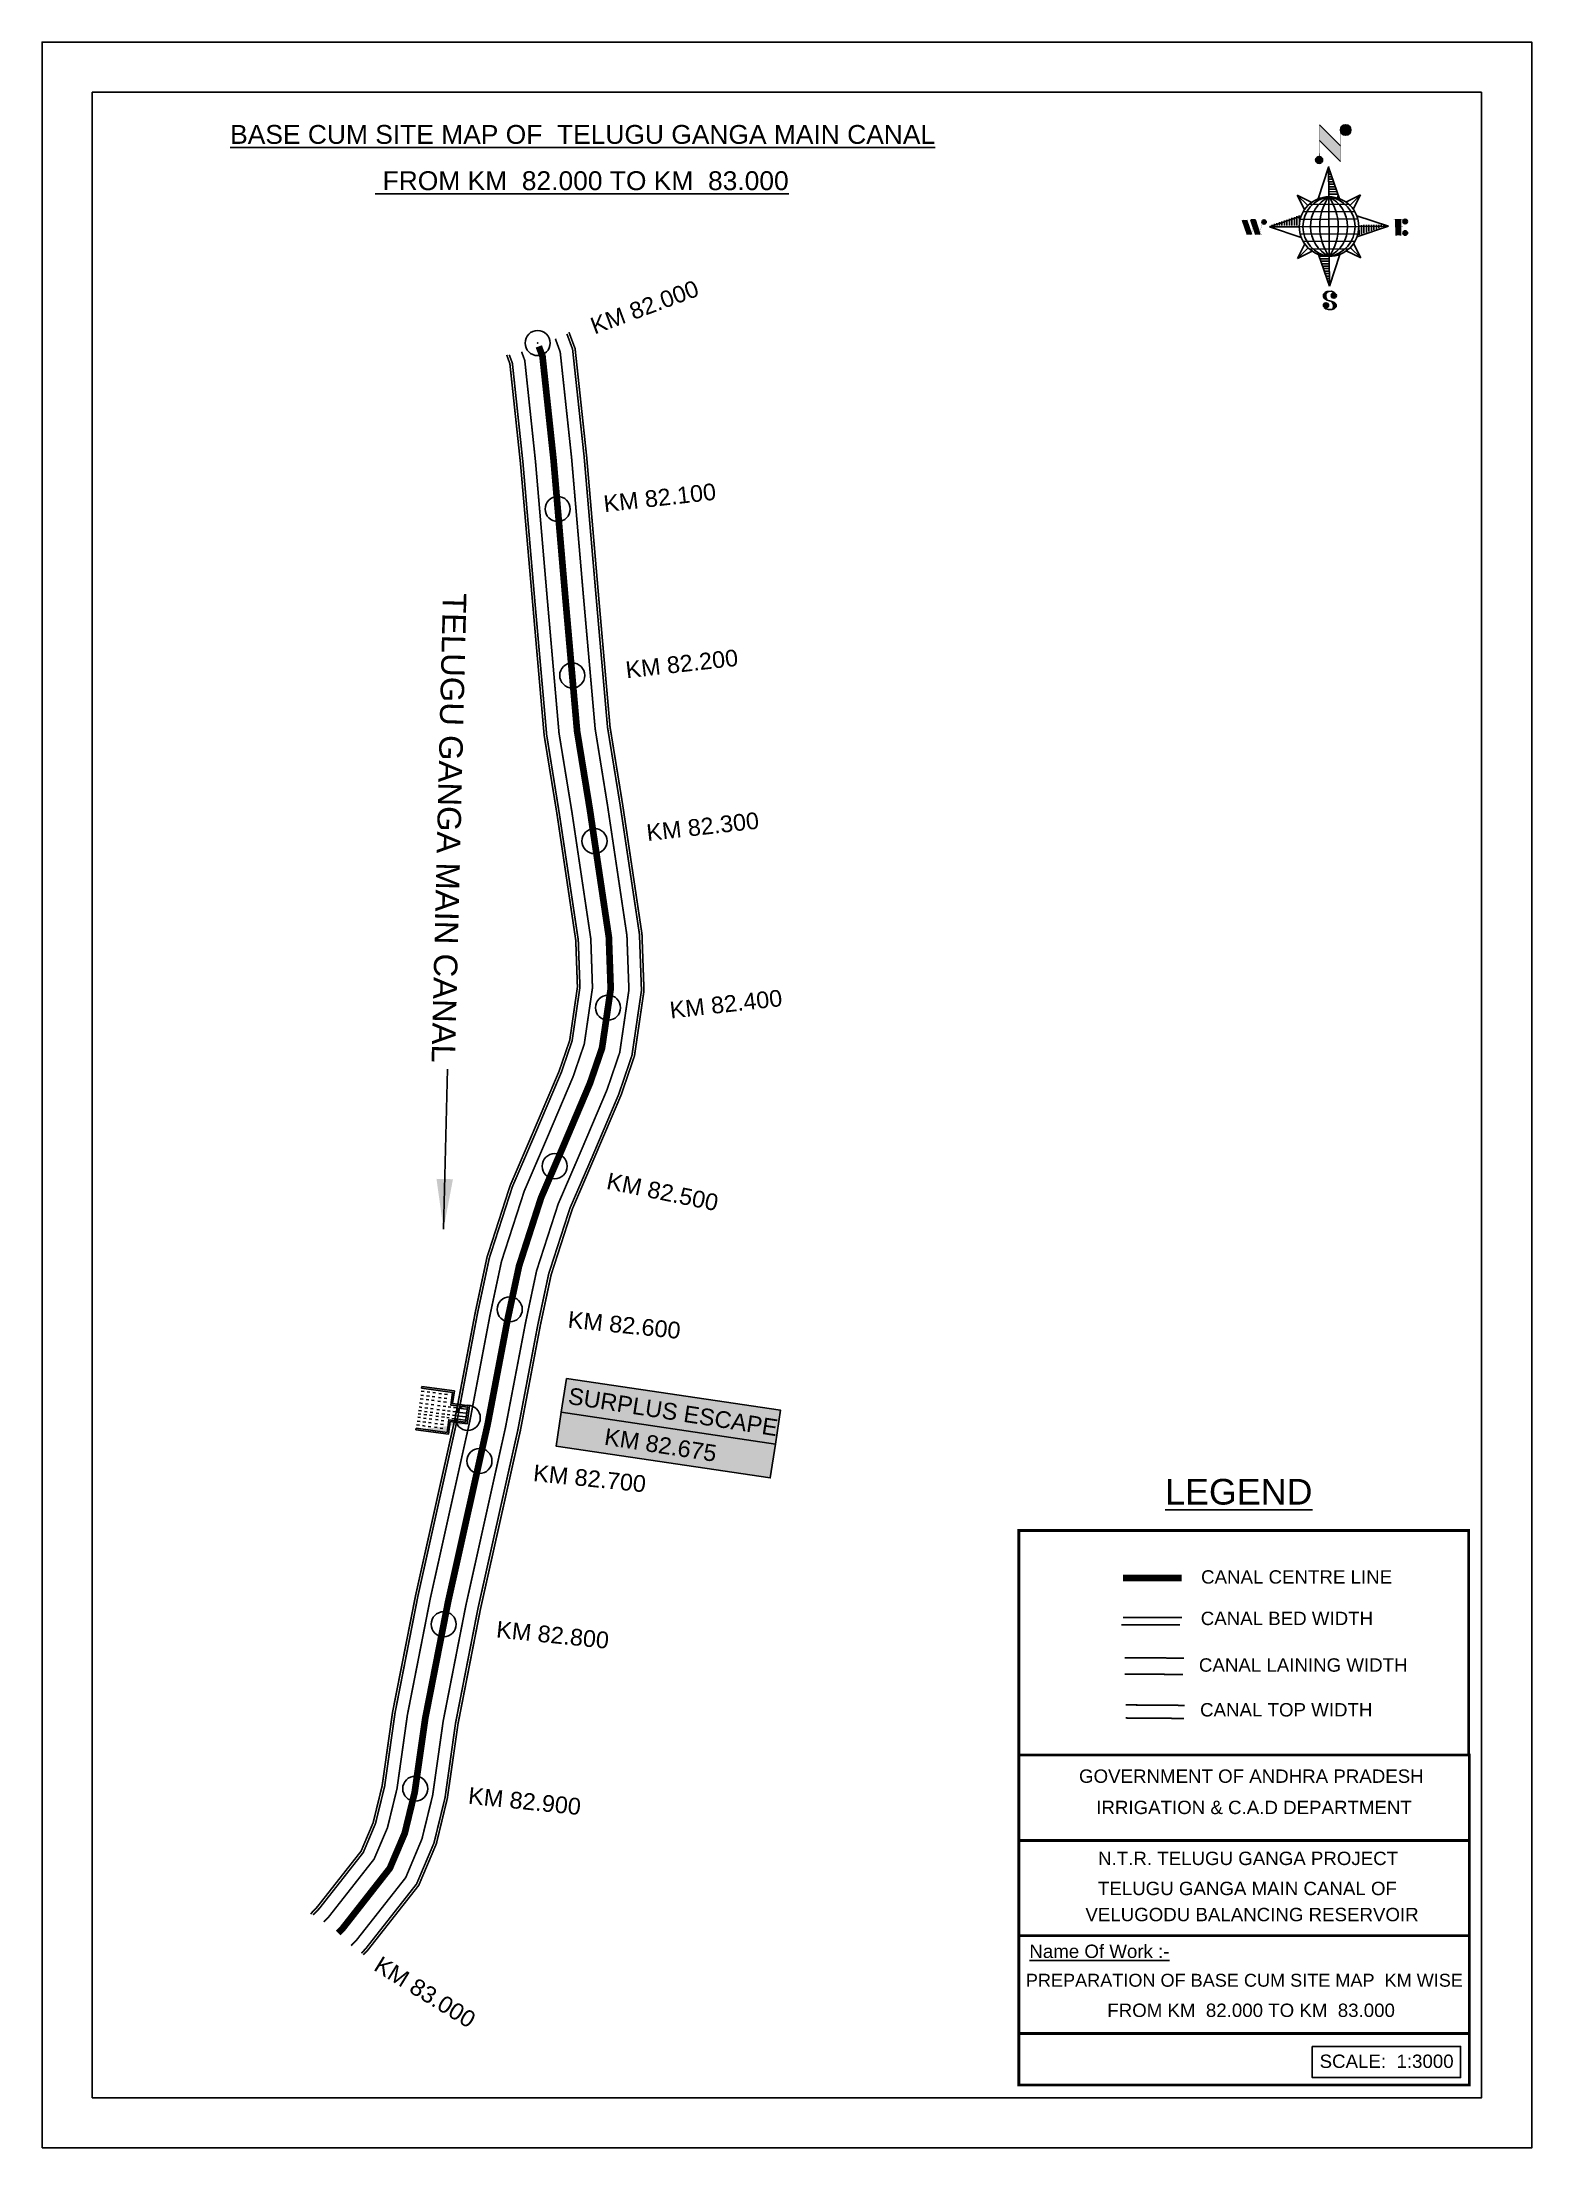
# Model space of a CAD drawing. Header units: inches. Extents: x 85036 to 260440, y 1649183 to 1742360.
# Drawn here: x 259549 to 260440, y 1663786 to 1665046 of the extents above.
import ezdxf

# ---------------------------------------------------------------- set-up
doc = ezdxf.new("R2010")
doc.units = ezdxf.units.IN
doc.header["$MEASUREMENT"] = 0
doc.header["$PDMODE"] = 32
doc.header["$PDSIZE"] = 15
for name, color, linetype in [('AQUADUCT', 1, 'Continuous'), ('bed with', 5, 'Continuous'), ('bord', 1, 'Continuous'), ('canal', 1, 'Continuous'), ('chainage', 7, 'Continuous'), ('FRAME 025', 7, 'Continuous'), ('lining', 4, 'Continuous'), ('Stu coo', 3, 'Continuous'), ('TEXT', 7, 'Continuous'), ('top of bund', 1, 'Continuous'), ('V', 6, 'Continuous'), ('ZSTU', 7, 'Continuous')]:
    doc.layers.add(name, color=color, linetype=linetype)
doc.styles.get("Standard").update_dxf_attribs({"font": 'arial.ttf'})
doc.dimstyles.get("Standard").update_dxf_attribs({"dimtxt": 0.18, "dimasz": 0.18, "dimexe": 0.18, "dimexo": 0.0625, "dimgap": 0.09, "dimtad": 0, "dimtih": 1, "dimtoh": 1, "dimdec": 4, "dimzin": 0, "dimdsep": 46, "dimtxsty": 'Standard', "dimcen": 0.09, "dimadec": 0, "dimazin": 0, "dimtfac": 1, "dimtdec": 4, "dimtofl": 0, "dimtmove": 0, "dimatfit": 3, "dimfxl": 1, "dimtolj": 1, "dimtzin": 0, "dimarcsym": 0})
pattern_1 = [(267.297113149, (-8720374.938, 50637915.138), (10.5367255337, -0.497431438), [])]
pattern_2 = [(357.297113149, (-8720374.938, 50637915.138), (0.497431438, 10.5367255337), [])]

# ---------------------------------------------------------------- blocks, each defined once
blk = doc.blocks.new('RGRGFG')
at = {"layer": 'V'}
h = blk.add_hatch(color=4, dxfattribs=at)
h.paths.add_polyline_path([(245045.3, 1724876.5), (245045.3, 1724857.9), (245052.9, 1724857.9), (245052.9, 1724847.7), (245061.8, 1724847.7), (245061.8, 1724857.9), (245069.4, 1724857.9), (245069.4, 1724876.5), (245070.4, 1724876.5), (245070.4, 1724856.9), (245062.8, 1724856.9), (245062.8, 1724846.7), (245051.9, 1724846.7), (245051.9, 1724856.9), (245044.3, 1724856.9), (245044.3, 1724876.5)])
h.paths.add_polyline_path([(245070.4, 1724876.5), (245070.4, 1724856.9)], flags=17)
h.paths.add_polyline_path([(245062.8, 1724856.9), (245062.8, 1724846.7)], flags=17)
h.paths.add_polyline_path([(245062.8, 1724856.9), (245070.4, 1724856.9)], flags=17)
edge = h.paths.add_edge_path(flags=17)
edge.add_line((245051.9, 1724846.7), (245062.8, 1724846.7))
edge.add_line((245051.9, 1724846.7), (245062.8, 1724846.7))
edge = h.paths.add_edge_path(flags=17)
edge.add_line((245044.3, 1724876.5), (245044.3, 1724856.9))
edge.add_line((245044.3, 1724856.9), (245051.9, 1724856.9))
edge.add_line((245051.9, 1724856.9), (245051.9, 1724846.7))
at = {"layer": 'V', "color": 4}
for points in [[(245044.3, 1724876.5), (245044.3, 1724856.9), (245051.9, 1724856.9), (245051.9, 1724846.7)], [(245044.3, 1724876.5), (245044.3, 1724856.9), (245051.9, 1724856.9), (245051.9, 1724846.7), (245062.8, 1724846.7), (245062.8, 1724856.9), (245070.4, 1724856.9), (245070.4, 1724876.5)], [(245044.3, 1724876.5), (245045.3, 1724876.5)], [(245045.3, 1724876.5), (245045.3, 1724857.9), (245052.9, 1724857.9), (245052.9, 1724847.7), (245061.8, 1724847.7), (245061.8, 1724857.9), (245069.4, 1724857.9), (245069.4, 1724876.5)], [(245047.3, 1724874.8), (245047.3, 1724876.5)], [(245047.3, 1724871.3), (245047.3, 1724873)], [(245047.3, 1724868), (245047.3, 1724869.6)], [(245047.3, 1724864.2), (245047.3, 1724865.8)], [(245049.6, 1724874.8), (245049.6, 1724876.5)], [(245049.6, 1724871.3), (245049.6, 1724873)], [(245049.6, 1724868), (245049.6, 1724869.6)], [(245049.6, 1724864.2), (245049.6, 1724865.8)], [(245051.9, 1724846.7), (245062.8, 1724846.7), (245062.8, 1724856.9), (245070.4, 1724856.9), (245070.4, 1724876.5)], [(245051.9, 1724874.8), (245051.9, 1724876.5)], [(245051.9, 1724871.3), (245051.9, 1724873)], [(245051.9, 1724868), (245051.9, 1724869.6)], [(245051.9, 1724864.2), (245051.9, 1724865.8)], [(245054, 1724874.8), (245054, 1724876.5)], [(245054, 1724871.3), (245054, 1724873)], [(245054, 1724868), (245054, 1724869.6)], [(245054, 1724864.2), (245054, 1724865.8)], [(245055.9, 1724874.8), (245055.9, 1724876.5)], [(245055.9, 1724871.3), (245055.9, 1724873)], [(245055.9, 1724868), (245055.9, 1724869.6)], [(245055.9, 1724864.2), (245055.9, 1724865.8)], [(245058.1, 1724874.8), (245058.1, 1724876.5)], [(245058.1, 1724871.3), (245058.1, 1724873)], [(245058.1, 1724868), (245058.1, 1724869.6)], [(245058.1, 1724864.2), (245058.1, 1724865.8)], [(245060.5, 1724874.8), (245060.5, 1724876.5)], [(245060.5, 1724871.3), (245060.5, 1724873)], [(245060.5, 1724868), (245060.5, 1724869.6)], [(245060.5, 1724864.2), (245060.5, 1724865.8)], [(245070.4, 1724876.5), (245070.4, 1724856.9), (245062.8, 1724856.9), (245062.8, 1724846.7)], [(245070.4, 1724876.5), (245070.4, 1724856.9), (245062.8, 1724856.9), (245062.8, 1724846.7)], [(245063.1, 1724874.8), (245063.1, 1724876.5)], [(245063.1, 1724871.3), (245063.1, 1724873)], [(245063.1, 1724868), (245063.1, 1724869.6)], [(245063.1, 1724864.2), (245063.1, 1724865.8)], [(245065.3, 1724874.8), (245065.3, 1724876.5)], [(245065.3, 1724871.3), (245065.3, 1724873)], [(245065.3, 1724868), (245065.3, 1724869.6)], [(245065.3, 1724864.2), (245065.3, 1724865.8)], [(245067.7, 1724874.8), (245067.7, 1724876.5)], [(245067.7, 1724871.3), (245067.7, 1724873)], [(245067.7, 1724868), (245067.7, 1724869.6)], [(245067.7, 1724864.2), (245067.7, 1724865.8)], [(245069.4, 1724876.5), (245070.4, 1724876.5)], [(245047.3, 1724860.7), (245047.3, 1724862.4)], [(245049.6, 1724860.7), (245049.6, 1724862.4)], [(245051.9, 1724860.7), (245051.9, 1724862.4)], [(245054, 1724860.7), (245054, 1724862.4)], [(245054, 1724857.7), (245054, 1724859.3)], [(245054, 1724854.5), (245054, 1724856.1)], [(245054, 1724848.3), (245054, 1724853.5)], [(245055.9, 1724860.7), (245055.9, 1724862.4)], [(245055.9, 1724857.7), (245055.9, 1724859.3)], [(245055.9, 1724854.5), (245055.9, 1724856.1)], [(245055.9, 1724848.3), (245055.9, 1724853.5)], [(245058.1, 1724860.7), (245058.1, 1724862.4)], [(245058.1, 1724857.7), (245058.1, 1724859.3)], [(245058.1, 1724854.5), (245058.1, 1724856.1)], [(245058.1, 1724848.3), (245058.1, 1724853.5)], [(245060.5, 1724860.7), (245060.5, 1724862.4)], [(245060.5, 1724857.7), (245060.5, 1724859.3)], [(245060.5, 1724854.5), (245060.5, 1724856.1)], [(245060.5, 1724848.3), (245060.5, 1724853.5)], [(245063.1, 1724860.7), (245063.1, 1724862.4)], [(245065.3, 1724860.7), (245065.3, 1724862.4)], [(245067.7, 1724860.7), (245067.7, 1724862.4)]]:
    blk.add_lwpolyline(points, dxfattribs=at)
blk = doc.blocks.new('*X7')
at = {"color": 0, "linetype": 'Continuous'}
for p, q in [((6321.6, 240.5), (6322.3, 241.2)), ((6321.6, 240.3), (6322.3, 241)), ((6321.6, 240.1), (6322.3, 240.8)), ((6321.6, 239.9), (6322.4, 240.7)), ((6321.6, 239.8), (6322.4, 240.6)), ((6321.6, 239.6), (6322.5, 240.5)), ((6321.6, 239.4), (6322.5, 240.3)), ((6321.6, 239.2), (6322.6, 240.2)), ((6321.7, 239.1), (6322.6, 240.1)), ((6321.8, 240.8), (6322.4, 241.4)), ((6321.8, 239), (6322.7, 240)), ((6321.8, 239), (6322.8, 239.9)), ((6321.9, 238.9), (6322.9, 239.8)), ((6322, 238.8), (6323, 239.7)), ((6322.1, 241.3), (6322.4, 241.6)), ((6322.1, 238.7), (6323.1, 239.6)), ((6322.2, 238.6), (6323.1, 239.6)), ((6322.3, 238.5), (6323.2, 239.5)), ((6322.4, 238.5), (6323.3, 239.4)), ((6322.5, 238.4), (6323.4, 239.3)), ((6322.7, 238.4), (6323.6, 239.3)), ((6322.8, 238.3), (6323.7, 239.2)), ((6322.9, 238.3), (6323.8, 239.1)), ((6323.1, 238.2), (6323.9, 239.1)), ((6323.2, 238.2), (6324, 239)), ((6323.3, 238.2), (6324.2, 239)), ((6323.5, 238.1), (6324.3, 238.9)), ((6323.7, 238.1), (6324.4, 238.9)), ((6323.8, 238.1), (6324.6, 238.8)), ((6324.1, 238.2), (6324.7, 238.8)), ((6324.3, 238.3), (6324.9, 238.8)), ((6324.6, 238.3), (6325.1, 238.8)), ((6324.8, 238.4), (6325.2, 238.8)), ((6325.1, 238.5), (6325.4, 238.8)), ((6325.4, 238.6), (6325.6, 238.8))]:
    blk.add_line(p, q, dxfattribs=at)
blk = doc.blocks.new('*X6')
at = {"color": 0, "linetype": 'Continuous'}
for p, q in [((6324.4, 240.3), (6324.5, 240.4)), ((6324.6, 240.3), (6324.8, 240.5)), ((6324.7, 240.2), (6325, 240.5)), ((6324.8, 240.2), (6325.2, 240.6)), ((6325, 240.1), (6325.5, 240.6)), ((6325.1, 240.1), (6325.6, 240.6)), ((6325.2, 240), (6325.8, 240.6)), ((6325.3, 240), (6326, 240.6)), ((6325.4, 239.9), (6326.1, 240.6)), ((6325.5, 239.8), (6326.2, 240.5)), ((6325.6, 239.8), (6326.3, 240.5)), ((6325.7, 239.7), (6326.5, 240.4)), ((6325.9, 239.6), (6326.6, 240.3)), ((6326, 239.5), (6326.7, 240.3)), ((6326, 239.4), (6326.8, 240.2)), ((6326.1, 239.3), (6327, 240.2)), ((6326.2, 239.3), (6327.1, 240.1)), ((6326.3, 239.2), (6327.1, 240)), ((6326.4, 239.1), (6327.2, 239.9)), ((6326.5, 239), (6327.3, 239.8)), ((6326.5, 238.9), (6327.4, 239.7)), ((6326.6, 238.8), (6327.5, 239.6)), ((6326.7, 238.7), (6327.5, 239.5)), ((6326.8, 238.6), (6327.6, 239.4)), ((6326.8, 238.5), (6327.7, 239.3)), ((6326.8, 236.5), (6327.4, 237)), ((6326.9, 238.3), (6327.8, 239.2)), ((6326.9, 238.2), (6327.9, 239.1)), ((6326.9, 236.8), (6327.6, 237.4)), ((6327, 238.1), (6327.8, 239)), ((6327, 237.9), (6327.8, 238.8)), ((6327, 237.8), (6327.8, 238.6)), ((6327, 237.6), (6327.8, 238.4)), ((6327, 237.4), (6327.8, 238.2)), ((6327, 237.3), (6327.8, 238)), ((6327, 237.1), (6327.8, 237.9))]:
    blk.add_line(p, q, dxfattribs=at)
blk = doc.blocks.new('H')
at = {"layer": 'bord', "extrusion": (0.000427885, 0.004792, 0.999988)}
h = blk.add_hatch(dxfattribs=at)
h.set_pattern_fill('LINE', color=8, scale=84.387686, angle=-2.70289, style=0)
h.set_pattern_definition(pattern_2)
h.paths.add_polyline_path([(-492.5, 785.6, -0.090992), (-448, 775.2), (-486.5, 912)])
h = blk.add_hatch(dxfattribs=at)
h.set_pattern_fill('LINE', color=8, scale=84.387686, angle=-92.70289, style=0)
h.set_pattern_definition(pattern_1)
h.paths.add_polyline_path([(-624.9, 665.1, -0.090992), (-614.5, 709.6), (-751.3, 671.1)])
h = blk.add_hatch(dxfattribs=at)
h.set_pattern_fill('LINE', color=8, scale=84.387686, angle=-92.70289, style=0)
h.set_pattern_definition(pattern_1)
h.paths.add_polyline_path([(-245.6, 647.2), (-372, 653.2, -0.090992), (-382.4, 608.7)])
h = blk.add_hatch(dxfattribs=at)
h.set_pattern_fill('LINE', color=8, scale=84.387686, angle=-2.70289, style=0)
h.set_pattern_definition(pattern_2)
h.paths.add_polyline_path([(-504.4, 532.7, -0.090992), (-548.9, 543.1), (-510.4, 406.3)])
for p, q in [((-516.2, 1087.1, -1217.1), (-431.5, 994, -1216.7)), ((-519.4, 1020.4, -1216.8), (-434.7, 927.3, -1216.4)), ((-538.3, 773.7, -1215.6), (-487, 906.2, -1216.3)), ((-487, 906.2, -1216.3), (-493, 779.8, -1215.7)), ((-487, 906.2, -1216.3), (-448.5, 769.4, -1215.7)), ((-626.7, 793.8, -1215.7), (-566.8, 760.2, -1215.6)), ((-626.7, 793.8, -1215.7), (-584.1, 747, -1215.5)), ((-598.9, 731, -1215.4), (-626.7, 793.8, -1215.7)), ((-421.3, 753.3, -1215.6), (-358.5, 781.1, -1215.7)), ((-358.5, 781.1, -1215.7), (-405.3, 738.5, -1215.5)), ((-358.5, 781.1, -1215.7), (-392.1, 721.2, -1215.4)), ((-864.7, 700.9, -1215.1), (-846.9, 637.7, -1214.9)), ((-846.9, 700.1, -1215.1), (-829.1, 636.9, -1214.9)), ((-829.1, 699.2, -1215.2), (-811.3, 636, -1214.9)), ((-829.1, 699.2, -1215.2), (-811.3, 698.4, -1215.2)), ((-811.3, 698.4, -1215.2), (-793.5, 635.2, -1214.9)), ((-751.8, 665.3, -1215), (-615, 703.8, -1215.3)), ((-751.8, 665.3, -1215), (-625.4, 659.3, -1215)), ((-619.3, 614, -1214.8), (-751.8, 665.3, -1215)), ((-246.1, 641.4, -1215.1), (-382.9, 602.9, -1214.9)), ((-378.6, 692.6, -1215.3), (-246.1, 641.4, -1215.1)), ((-372.5, 647.4, -1215.1), (-246.1, 641.4, -1215.1)), ((-213.5, 669.3, -1215.3), (-216.7, 600.8, -1214.9)), ((-197.2, 599.9, -1214.9), (-193.9, 668.4, -1215.3)), ((-639.4, 525.6, -1214.4), (-605.8, 585.5, -1214.7)), ((-639.4, 525.6, -1214.4), (-592.6, 568.1, -1214.6)), ((-576.6, 553.3, -1214.6), (-639.4, 525.6, -1214.4)), ((-510.9, 400.5, -1213.9), (-549.4, 537.2, -1214.5)), ((-371.2, 512.9, -1214.5), (-431.1, 546.5, -1214.6)), ((-371.2, 512.9, -1214.5), (-413.8, 559.7, -1214.7)), ((-399, 575.7, -1214.7), (-371.2, 512.9, -1214.5)), ((-459.6, 533, -1214.5), (-510.9, 400.5, -1213.9)), ((-504.9, 526.9, -1214.5), (-510.9, 400.5, -1213.9))]:
    blk.add_line(p, q, dxfattribs=at)
at = {"layer": 'bord', "color": 8, "linetype": 'ByBlock', "extrusion": (0.000427885, 0.004792, 0.999988)}
for p, q in [((-386.5, 711.4, -1215.4), (-605.5, 721.7, -1215.4)), ((-410.8, 744.2, -1215.5), (-578.1, 752.1, -1215.5)), ((-493, 779.8, -1215.7), (-504.9, 526.9, -1214.5)), ((-372.5, 647.4, -1215.1), (-625.4, 659.3, -1215)), ((-378, 615.9, -1214.9), (-622.9, 627.5, -1214.9)), ((-375, 679.2, -1215.3), (-619.9, 690.7, -1215.2)), ((-392.4, 584.9, -1214.8), (-611.4, 595.3, -1214.7)), ((-419.8, 554.6, -1214.6), (-587.1, 562.5, -1214.6))]:
    blk.add_line(p, q, dxfattribs=at)
at = {"layer": 'bord', "extrusion": (0.000427885, 0.004792, 0.999988), "elevation": -1212.1}
for points, const_width in [([(-522, 959.6), (-515.7, 1092.9)], 1.61), ([(-434.2, 933.1), (-427.9, 1066.5)], 1.61), ([(-870.1, 707), (-846.4, 705.9)], 0.642), ([(-828.6, 642.7), (-855.2, 643.9)], 0.642), ([(-828.6, 642.7), (-821, 678)], 0.642), ([(-810.8, 641.8), (-784.1, 640.6)], 0.642), ([(-793, 641), (-781.6, 693.9)], 0.642), ([(-222.7, 675.6), (-173.8, 673.3)], 0.706), ([(-194.8, 644.8), (-185, 644.4)], 0.706), ([(-177.1, 604.8), (-226, 607.1)], 0.706)]:
    blk.add_lwpolyline(points, dxfattribs=dict(at, const_width=const_width))
for points, const_width in [([(-413.7, 1073.1, 1), (-397.6, 1057.7, 1)], 22.3), ([(-530.3, 949.5, 1), (-519.6, 939.3, 1)], 14.8), ([(-775.9, 696.6, 1), (-769.5, 690.4, 1)], 8.9), ([(-177.8, 666.9, 1), (-170.8, 660.1, 1)], 9.79), ([(-180.1, 618, 1), (-173.1, 611.2, 1)], 9.79), ([(-489.8, 361.7, 1), (-498.1, 369.1, 1)], 11.1), ([(-525.2, 321.6, 1), (-533.4, 328.9, 1)], 11.1)]:
    blk.add_lwpolyline(points, format="xyb", close=True, dxfattribs=dict(at, const_width=const_width))
for points in [[(-537, 317.4), (-530.7, 310.5), (-519.8, 306.8), (-504.9, 306.9), (-493.9, 310), (-486.3, 317.7), (-486.5, 325.8), (-490.6, 333.3), (-493.5, 336.2), (-502.8, 340.9), (-522.5, 347.3), (-530.4, 351.6), (-533.7, 354.6), (-537.4, 362.6), (-537, 373.4), (-530, 380.7), (-520, 384.1), (-503.5, 384.2), (-492.5, 379.9), (-487.1, 373.3)], [(-522.5, 347.6), (-526.2, 353.8), (-527.8, 360.6), (-527.9, 370.6), (-525.9, 375.5), (-521.3, 381.2), (-514.5, 384.4)], [(-504.9, 306.9), (-499, 312.4), (-497, 319.4), (-497.5, 326.5), (-501.2, 335.4), (-509.2, 343.2)]]:
    blk.add_lwpolyline(points, dxfattribs=at)
at = {"layer": 'bord', "extrusion": (0.000427885, 0.004792, 0.999988)}
for centre, radius in [((-405.6, 1065.4, -1212.1), 22.3), ((-525, 944.4, -1212.1), 14.8), ((-498.4, 659.1, -1212.1), 126.6), ((-772.7, 693.5, -1212.1), 8.9), ((-174.3, 663.5, -1212.1), 9.79), ((-176.6, 614.6, -1212.1), 9.79), ((-494, 365.4, -1212.1), 11.1), ((-529.3, 325.2, -1212.1), 11.1)]:
    blk.add_circle(centre, radius, dxfattribs=at)
at = {"layer": 'bord', "color": 8, "linetype": 'ByBlock', "extrusion": (0.000427885, 0.004792, 0.999988)}
for centre, radius, start, end in [((-481.5, 658.3, -1212.1), 127.7, 94.92536, 259.66906), ((-436.8, 656.2, -1212.1), 140.8, 113.28644, 241.30798), ((-315.9, 650.5, -1212.1), 222.3, 142.58916, 212.00526), ((-560.1, 662.1, -1212.1), 140.8, 293.28644, 61.30798), ((-681, 667.8, -1212.1), 222.3, 322.58916, 32.00526), ((-515.4, 659.9, -1212.1), 127.7, 274.92536, 79.66906)]:
    blk.add_arc(centre, radius, start, end, dxfattribs=at)
at = {"layer": 'bord', "extrusion": (0.000427885, 0.004792, 0.999988)}
for points in [[(-515.7, 1092.9, -1212.1), (-431, 999.8, -1212.1), (-518.9, 1026.2, -1212.1), (-434.2, 933.1, -1212.1)], [(-864.1, 706.7, -1212.1), (-846.4, 705.9, -1212.1), (-846.3, 643.5, -1212.1), (-828.6, 642.7, -1212.1)], [(-828.6, 705, -1212.1), (-810.8, 704.2, -1212.1), (-810.8, 641.8, -1212.1), (-793, 641, -1212.1)], [(-193.4, 674.2, -1212.1), (-196.6, 605.7, -1212.1), (-213, 675.1, -1212.1), (-216.2, 606.7, -1212.1)]]:
    blk.add_solid(points, dxfattribs=at)
at = {"layer": 'bord', "extrusion": (0.000427885, 0.004792, 0.999988), "xscale": 7.977342409717546, "yscale": 7.977342408231451, "zscale": 7.977342408476333, "rotation": 138.0840426661453}
for name, p in [('*X6', (38300.5, -31929.4, -1212.1)), ('*X7', (38314.4, -31950.9, -1212.1))]:
    blk.add_blockref(name, p, dxfattribs=at)

msp = doc.modelspace()

# ---------------------------------------------------------------- hatches: boundary and pattern name
at = {"layer": 'ZSTU'}
h = msp.add_hatch(color=135, dxfattribs=at)
h.set_gradient(color1=(141, 177, 78), color2=(107, 135, 59), one_color=1, tint=0.38, name='CYLINDER')
h.paths.add_polyline_path([(259987.9, 1664207.2), (259991, 1664227.5), (259863, 1664246.5), (259859.8, 1664226.3)])
h.paths.add_polyline_path([(259860.4, 1664229.1), (259990.6, 1664208.9), (259992.9, 1664224.2), (259862.8, 1664244.4)], flags=9)
h = msp.add_hatch(color=252, dxfattribs=at)
h.set_gradient(color1=(167, 88, 159), color2=(127, 67, 121), one_color=1, tint=0.38, name='CYLINDER')
h.paths.add_polyline_path([(259856.7, 1664206.1), (259984.8, 1664187), (259987.9, 1664207.2), (259859.8, 1664226.3)])
h.paths.add_polyline_path([(259882.2, 1664204.7), (259954, 1664193.5), (259956.4, 1664208.7), (259884.6, 1664219.8)], flags=24)

# ---------------------------------------------------------------- linework, layer by layer
at = {"linetype": 'ByBlock'}
for points in [[(259549.3, 1663786.2), (259549.3, 1665046.2), (260440.3, 1665046.2), (260440.3, 1663786.2)], [(260410.3, 1665016.2), (260410.3, 1663816.2), (259579.3, 1663816.2), (259579.3, 1665016.2)]]:
    msp.add_lwpolyline(points, close=True, dxfattribs=at)
for p in [(259845.7, 1664866.1), (259857.7, 1664766.8), (259866.4, 1664667.2), (259879.7, 1664568.1), (259887.8, 1664468.4), (259855.9, 1664373.6), (259829, 1664287.9), (259810.9, 1664197.2), (259789.5, 1664099.5), (259772.5, 1664001.1)]:
    msp.add_point(p)
at = {"color": 2}
msp.add_point((259803.9, 1664223), dxfattribs=at)
at = {"layer": 'bed with', "const_width": 1}
for points in [[(259856.3, 1664868.7), (259859.2, 1664860.7), (259866, 1664797.4), (259873, 1664715.6), (259880.1, 1664635.3), (259887.6, 1664588.8), (259899.1, 1664511.6), (259900.3, 1664479.1), (259894.8, 1664441.6), (259887.2, 1664419.3), (259871.2, 1664381.6), (259858, 1664351), (259845.1, 1664311.1), (259838.5, 1664280.1), (259826.5, 1664217.4), (259802.7, 1664110.4), (259789.2, 1664041.5), (259782.9, 1663997.1), (259776.5, 1663971), (259766.8, 1663947.9), (259737.3, 1663910.4), (259734.2, 1663907.2)], [(259836.1, 1664860.9), (259838, 1664855.7), (259844.4, 1664795.4), (259851.4, 1664713.7), (259858.5, 1664632.6), (259866.2, 1664585.5), (259877.5, 1664509.6), (259878.5, 1664480.3), (259873.6, 1664446.7), (259866.9, 1664427.1), (259851.2, 1664390.1), (259837.7, 1664358.7), (259824.1, 1664316.7), (259817.2, 1664284.4), (259805.3, 1664221.8), (259781.5, 1664114.9), (259767.8, 1664045.2), (259761.6, 1664001.2), (259755.9, 1663977.8), (259747.9, 1663959), (259720.9, 1663924.6), (259717.8, 1663921.4)], [(260229.9, 1664099.1), (260227.9, 1664099.1), (260195.1, 1664099.1), (260194.8, 1664099.1)], [(260231.1, 1664103.5), (260227.9, 1664103.5), (260195.7, 1664103.5)]]:
    msp.add_lwpolyline(points, dxfattribs=at)
at = {"layer": 'canal', "color": 6, "const_width": 4}
for points in [[(260230.9, 1664127.1), (260228.3, 1664127.1), (260195.7, 1664127.1)], [(260195.7, 1664127.1), (260230.9, 1664127.1)]]:
    msp.add_lwpolyline(points, dxfattribs=at)
at = {"layer": 'FRAME 025', "lineweight": -3, "const_width": 1.64}
for points in [[(260133.5, 1664155.6), (260402.6, 1664155.6), (260402.6, 1664021.3), (260133.5, 1664021.3)], [(260133.5, 1664021.3), (260403, 1664021.3), (260403, 1663823.8), (260133.5, 1663823.8)]]:
    msp.add_lwpolyline(points, close=True, dxfattribs=at)
for points in [[(260133.5, 1663970.1), (260403, 1663970.1)], [(260133.5, 1663913.2), (260403, 1663913.2)], [(260133.5, 1663854.6), (260403, 1663854.6)]]:
    msp.add_lwpolyline(points, dxfattribs=at)
at = {"layer": 'lining', "const_width": 1}
for points in [[(259863.2, 1664871.6), (259866.6, 1664862.4), (259873.5, 1664798.2), (259880.5, 1664716.2), (259887.5, 1664636.2), (259895, 1664590), (259906.6, 1664512.3), (259907.8, 1664478.7), (259902.1, 1664439.8), (259894.2, 1664416.6), (259878.1, 1664378.6), (259865, 1664348.4), (259852.3, 1664309.1), (259845.8, 1664278.6), (259833.9, 1664215.9), (259810, 1664108.9), (259796.6, 1664040.3), (259790.3, 1663995.6), (259783.7, 1663968.6), (259773.3, 1663944.1), (259742.9, 1663905.4), (259740.3, 1663902.6)], [(259828.7, 1664859.1), (259830.6, 1664854), (259836.9, 1664794.6), (259843.9, 1664713.1), (259851.1, 1664631.6), (259858.7, 1664584.3), (259870, 1664508.9), (259871, 1664480.7), (259866.3, 1664448.5), (259859.9, 1664429.8), (259844.3, 1664393.1), (259830.6, 1664361.3), (259816.8, 1664318.6), (259809.8, 1664285.9), (259797.9, 1664223.3), (259774.1, 1664116.4), (259760.4, 1664046.4), (259754.2, 1664002.6), (259748.7, 1663980.2), (259741.4, 1663962.9), (259715.2, 1663929.5), (259711.4, 1663925.5)], [(260196.7, 1664069.7), (260223.6, 1664069.5), (260231.6, 1664069.4)], [(260196.8, 1664079.4), (260221.5, 1664079.3), (260232.2, 1664079.1)]]:
    msp.add_lwpolyline(points, dxfattribs=at)
at = {"layer": 'top of bund', "const_width": 1}
for points in [[(259864.4, 1664872.6), (259868.1, 1664862.8), (259875, 1664798.3), (259882, 1664716.4), (259889, 1664636.4), (259896.5, 1664590.2), (259908.1, 1664512.4), (259909.3, 1664478.6), (259903.6, 1664439.5), (259895.6, 1664416.1), (259879.4, 1664378.1), (259866.4, 1664347.8), (259853.8, 1664308.7), (259847.3, 1664278.3), (259835.4, 1664215.5), (259811.5, 1664108.6), (259798.1, 1664040), (259791.7, 1663995.4), (259785.1, 1663968.1), (259774.6, 1663943.3), (259744.1, 1663904.5), (259741.4, 1663901.7)], [(259827.2, 1664859), (259829.1, 1664853.7), (259835.4, 1664794.5), (259842.5, 1664712.9), (259849.6, 1664631.4), (259857.3, 1664584.1), (259868.5, 1664508.8), (259869.5, 1664480.8), (259864.9, 1664448.9), (259858.5, 1664430.3), (259842.9, 1664393.7), (259829.2, 1664361.8), (259815.4, 1664319), (259808.4, 1664286.1), (259796.5, 1664223.6), (259772.7, 1664116.7), (259758.9, 1664046.7), (259752.7, 1664002.8), (259747.3, 1663980.7), (259740.1, 1663963.7), (259714, 1663930.5), (259709.9, 1663926.1)], [(260197.3, 1664051.2), (260221.9, 1664051.1), (260232.7, 1664050.9)], [(260232.3, 1664043.1), (260224.4, 1664043.2), (260197.4, 1664043.4)]]:
    msp.add_lwpolyline(points, dxfattribs=at)
at = {"layer": 'V', "color": 1, "const_width": 4}
msp.add_lwpolyline([(259846.4, 1664864.1), (259848.6, 1664858.2), (259855.2, 1664796.4), (259862.2, 1664714.6), (259869.3, 1664633.9), (259876.9, 1664587.2), (259888.3, 1664510.6), (259889.4, 1664479.7), (259884.2, 1664444.2), (259877, 1664423.2), (259861.2, 1664385.9), (259847.8, 1664354.8), (259834.6, 1664313.9), (259827.8, 1664282.2), (259815.9, 1664219.6), (259792.1, 1664112.7), (259778.5, 1664043.3), (259772.2, 1663999.1), (259766.2, 1663974.4), (259757.3, 1663953.5), (259729.1, 1663917.5), (259726.4, 1663914.7)], dxfattribs=at)
at = {"layer": 'V', "color": 0}
msp.add_lwpolyline([(260309, 1663846.9), (260397.7, 1663846.9), (260397.7, 1663828.2), (260309, 1663828.2)], close=True, dxfattribs=at)
at = {"layer": 'ZSTU', "color": 135}
msp.add_lwpolyline([(259863, 1664246.5), (259991, 1664227.5), (259987.9, 1664207.2), (259859.8, 1664226.3)], close=True, dxfattribs=at)
at = {"layer": 'ZSTU', "color": 252}
msp.add_lwpolyline([(259859.8, 1664226.3), (259987.9, 1664207.2), (259984.8, 1664187), (259856.7, 1664206.1)], close=True, dxfattribs=at)

# ---------------------------------------------------------------- block references
at = {"layer": 'AQUADUCT', "color": 1, "xscale": 0.1408039184319789, "yscale": 0.1408039187081158, "zscale": 0.1408039184379445, "rotation": 3.078330572322649}
msp.add_blockref('H', (260394.1, 1664847.7, 170.9), dxfattribs=at)
at = {"layer": 'V', "color": 4, "rotation": 82.25194176223488}
msp.add_blockref('RGRGFG', (1935865.9, 1188865.4), dxfattribs=at)

# ---------------------------------------------------------------- texts
at = {"layer": 'chainage', "color": 0}
for s, rotation, p in [('KM 82.000', 20.3654, (259879.7, 1664871.2)), ('KM 82.100', 6.3996, (259885.7, 1664764.9)), ('KM 82.200', 6.3996, (259898.9, 1664665.5)), ('KM 82.300', 6.3996, (259911.4, 1664568.1)), ('KM 82.400', 6.3996, (259925.3, 1664461.9)), ('KM 82.500', 348.5023, (259886.3, 1664360.1)), ('KM 82.600', 354.2083, (259863.4, 1664277)), ('KM 82.700', 354.2083, (259842.7, 1664185.2)), ('KM 82.800', 354.2083, (259820.6, 1664091.6)), ('KM 82.900', 354.2083, (259803.8, 1663992.1)), ('KM 83.000', 328.3223, (259747, 1663892.9))]:
    msp.add_text(s, height=10, rotation=rotation, dxfattribs=at).set_placement(p)
at = {"layer": 'chainage', "color": 1}
msp.add_text('TELUGU GANGA MAIN CANAL', height=14.042, rotation=268.6058, dxfattribs=at).set_placement((259789.1, 1664716.7))
at = {"layer": 'chainage', "color": 0}
for s, height, p in [('%%ULEGEND', 15.34, (260221, 1664171.1)), ('CANAL CENTRE LINE', 8, (260242.5, 1664123.8)), ('CANAL BED WIDTH', 8, (260242.3, 1664099)), ('CANAL LAINING WIDTH', 8, (260241.2, 1664071.1)), ('CANAL TOP WIDTH', 8, (260241.9, 1664044.3)), ('GOVERNMENT OF ANDHRA PRADESH ', 8, (260169.5, 1664004.6)), ('IRRIGATION & C.A.D DEPARTMENT', 8, (260179.8, 1663985.9)), ('N.T.R. TELUGU GANGA PROJECT', 8, (260180.9, 1663955.4)), ('TELUGU GANGA MAIN CANAL OF', 8, (260180.8, 1663937.4)), (' VELUGODU BALANCING RESERVOIR', 8, (260170.2, 1663921.8)), ('%%UName Of Work :-', 8, (260139.8, 1663899.8)), ('PREPARATION OF BASE CUM SITE MAP  KM WISE', 7.743, (260137.7, 1663882.6)), (' FROM KM  82.000 TO KM  83.000', 8, (260183.3, 1663864.5)), ('SCALE:  1:3000', 8, (260313.4, 1663834))]:
    msp.add_text(s, height=height, dxfattribs=at).set_placement(p)
at = {"layer": 'Stu coo', "color": 0}
for s, p in [('SURPLUS ESCAPE', (259863.4, 1664231.4)), ('KM 82.675', (259885.1, 1664207))]:
    msp.add_text(s, height=10, rotation=351.1801, dxfattribs=at).set_placement(p)
at = {"layer": 'TEXT', "color": 0}
for s, p in [('%%UBASE CUM SITE MAP OF  TELUGU GANGA MAIN CANAL', (259661.8, 1664985.3)), ('%%U FROM KM  82.000 TO KM  83.000', (259748.6, 1664957.6))]:
    msp.add_text(s, height=11.294, dxfattribs=at).set_placement(p)

# ---------------------------------------------------------------- leaders
at = {"layer": 'chainage', "color": 1}
msp.add_leader([(259789.4, 1664335.9), (259791.7, 1664431.6)], dimstyle='Standard', override={"dimasz": 30, "dimgap": 0.09, "dimtad": 0}, dxfattribs=at)

doc.saveas('drawing.dxf')
